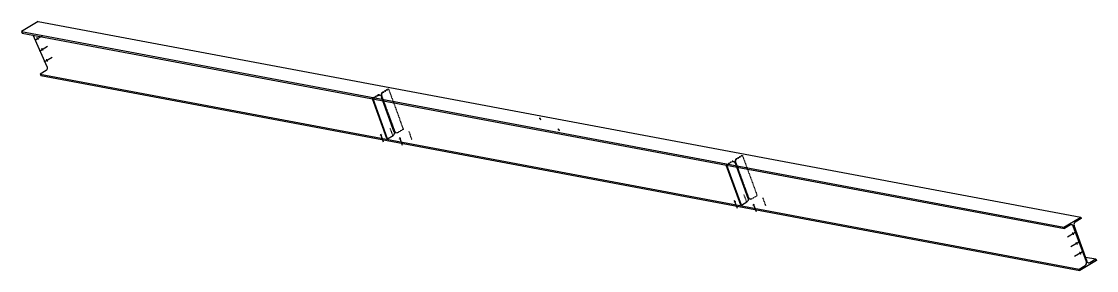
# Model space of a CAD drawing. Header units: millimetres. Extents: x 43 to 52598, y 7 to 2071.
# Drawn here: x 43 to 8784, y 43 to 2071 of the extents above; entities that cross this region are included whole.
import ezdxf

# ---------------------------------------------------------------- set-up
doc = ezdxf.new("R2010")
doc.units = ezdxf.units.MM
doc.linetypes.add('DXK_LINE_DOT2', pattern=[3.9198, 1.9599, -1.9599])
doc.layers.add('STÅL', color=7, linetype='Continuous')

msp = doc.modelspace()

# ---------------------------------------------------------------- hatches: boundary and pattern name
at = {"layer": 'STÅL', "linetype": 'Continuous'}
for points in [[(178.5, 1936.3), (179.8, 1934), (180.8, 1931.5), (181.5, 1929.2), (181.8, 1927), (181.7, 1925.1), (181.3, 1923.6), (180.5, 1922.4), (179.4, 1921.8), (178.1, 1921.6), (176.5, 1922), (174.8, 1922.8), (173, 1924.1), (171.2, 1925.8), (169.6, 1927.8), (168, 1930), (166.8, 1932.4), (165.8, 1934.8), (165.1, 1937.2), (164.8, 1939.3), (164.8, 1941.2), (165.3, 1942.8), (166, 1943.9), (167.1, 1944.6), (168.5, 1944.7), (170.1, 1944.4), (171.8, 1943.6), (173.5, 1942.3), (175.3, 1940.6), (177, 1938.6)], [(217.4, 1847.4), (218.6, 1845), (219.6, 1842.6), (220.3, 1840.2), (220.6, 1838.1), (220.6, 1836.2), (220.1, 1834.6), (219.4, 1833.5), (218.3, 1832.8), (216.9, 1832.7), (215.3, 1833), (213.6, 1833.8), (211.9, 1835.1), (210.1, 1836.8), (208.4, 1838.8), (206.9, 1841.1), (205.6, 1843.4), (204.6, 1845.9), (203.9, 1848.2), (203.6, 1850.4), (203.7, 1852.3), (204.1, 1853.8), (204.9, 1855), (206, 1855.6), (207.3, 1855.8), (208.9, 1855.4), (210.6, 1854.6), (212.4, 1853.3), (214.2, 1851.6), (215.8, 1849.6)], [(256.2, 1758.4), (257.5, 1756.1), (258.5, 1753.6), (259.2, 1751.3), (259.5, 1749.1), (259.4, 1747.2), (259, 1745.7), (258.2, 1744.5), (257.1, 1743.9), (255.8, 1743.7), (254.2, 1744.1), (252.5, 1744.9), (250.7, 1746.2), (249, 1747.9), (247.3, 1749.9), (245.8, 1752.1), (244.5, 1754.5), (243.5, 1756.9), (242.8, 1759.3), (242.5, 1761.4), (242.6, 1763.3), (243, 1764.9), (243.8, 1766), (244.8, 1766.7), (246.2, 1766.8), (247.8, 1766.5), (249.5, 1765.7), (251.3, 1764.4), (253, 1762.7), (254.7, 1760.7)], [(4259.7, 1278.6), (4258, 1278), (4256.2, 1277.6), (4254.6, 1277.3), (4253.1, 1277.3), (4251.9, 1277.4), (4251, 1277.7), (4250.4, 1278.1), (4250.2, 1278.7), (4250.3, 1279.5), (4250.8, 1280.3), (4251.7, 1281.1), (4252.9, 1282), (4254.3, 1282.9), (4255.9, 1283.7), (4257.6, 1284.4), (4259.4, 1285), (4261.2, 1285.4), (4262.8, 1285.6), (4264.3, 1285.7), (4265.5, 1285.6), (4266.4, 1285.3), (4267, 1284.8), (4267.2, 1284.2), (4267, 1283.5), (4266.5, 1282.7), (4265.7, 1281.8), (4264.5, 1281), (4263.1, 1280.1), (4261.5, 1279.3)], [(2966.9, 1141.9), (2964.8, 1141.2), (2962.6, 1140.7), (2960.6, 1140.4), (2958.8, 1140.3), (2957.4, 1140.4), (2956.2, 1140.8), (2955.5, 1141.3), (2955.2, 1142.1), (2955.4, 1142.9), (2956.1, 1143.9), (2957.1, 1145), (2958.5, 1146.1), (2960.3, 1147.1), (2962.3, 1148.1), (2964.4, 1149), (2966.5, 1149.7), (2968.7, 1150.2), (2970.7, 1150.5), (2972.5, 1150.6), (2974, 1150.5), (2975.1, 1150.1), (2975.8, 1149.5), (2976.1, 1148.8), (2975.9, 1147.9), (2975.3, 1146.9), (2974.2, 1145.9), (2972.8, 1144.8), (2971, 1143.7), (2969.1, 1142.8)], [(4411.2, 1189.1), (4409.4, 1188.5), (4407.6, 1188.1), (4406, 1187.8), (4404.5, 1187.7), (4403.3, 1187.8), (4402.4, 1188.1), (4401.8, 1188.6), (4401.6, 1189.2), (4401.7, 1189.9), (4402.2, 1190.7), (4403.1, 1191.6), (4404.3, 1192.5), (4405.7, 1193.3), (4407.3, 1194.1), (4409, 1194.8), (4410.8, 1195.4), (4412.6, 1195.8), (4414.2, 1196.1), (4415.7, 1196.2), (4416.9, 1196.1), (4417.8, 1195.8), (4418.4, 1195.3), (4418.6, 1194.7), (4418.5, 1194), (4418, 1193.2), (4417.1, 1192.3), (4415.9, 1191.4), (4414.5, 1190.6), (4412.9, 1189.8)], [(3121.2, 1112.9), (3119, 1112.2), (3116.8, 1111.7), (3114.8, 1111.4), (3113, 1111.3), (3111.6, 1111.4), (3110.4, 1111.8), (3109.7, 1112.3), (3109.5, 1113.1), (3109.6, 1114), (3110.3, 1115), (3111.3, 1116), (3112.8, 1117.1), (3114.5, 1118.2), (3116.5, 1119.1), (3118.6, 1120), (3120.8, 1120.7), (3122.9, 1121.2), (3124.9, 1121.5), (3126.7, 1121.6), (3128.2, 1121.5), (3129.3, 1121.1), (3130, 1120.6), (3130.3, 1119.8), (3130.1, 1118.9), (3129.5, 1117.9), (3128.4, 1116.9), (3127, 1115.8), (3125.2, 1114.8), (3123.3, 1113.8)], [(5844.2, 601.2), (5842, 600.5), (5839.8, 600), (5837.8, 599.7), (5836, 599.6), (5834.6, 599.7), (5833.4, 600.1), (5832.7, 600.7), (5832.5, 601.4), (5832.6, 602.3), (5833.3, 603.3), (5834.3, 604.3), (5835.7, 605.4), (5837.5, 606.5), (5839.5, 607.4), (5841.6, 608.3), (5843.8, 609), (5845.9, 609.5), (5847.9, 609.8), (5849.7, 609.9), (5851.2, 609.8), (5852.3, 609.4), (5853, 608.9), (5853.3, 608.1), (5853.1, 607.3), (5852.5, 606.3), (5851.4, 605.2), (5850, 604.1), (5848.2, 603.1), (5846.3, 602.1)], [(5998.4, 572.3), (5996.2, 571.6), (5994, 571), (5992, 570.7), (5990.3, 570.6), (5988.8, 570.8), (5987.6, 571.1), (5986.9, 571.7), (5986.7, 572.4), (5986.8, 573.3), (5987.5, 574.3), (5988.5, 575.4), (5990, 576.4), (5991.7, 577.5), (5993.7, 578.5), (5995.8, 579.3), (5998, 580), (6000.1, 580.6), (6002.1, 580.9), (6003.9, 581), (6005.4, 580.8), (6006.5, 580.5), (6007.2, 579.9), (6007.5, 579.2), (6007.3, 578.3), (6006.7, 577.3), (6005.6, 576.2), (6004.2, 575.1), (6002.5, 574.1), (6000.5, 573.1)], [(8599.1, 346.4), (8600.3, 344), (8601.3, 341.6), (8602, 339.3), (8602.3, 337.1), (8602.3, 335.2), (8601.8, 333.7), (8601.1, 332.5), (8600, 331.9), (8598.6, 331.7), (8597, 332), (8595.3, 332.9), (8593.6, 334.2), (8591.8, 335.8), (8590.1, 337.9), (8588.6, 340.1), (8587.3, 342.5), (8586.3, 344.9), (8585.6, 347.2), (8585.3, 349.4), (8585.4, 351.3), (8585.8, 352.9), (8586.6, 354), (8587.7, 354.7), (8589, 354.8), (8590.6, 354.5), (8592.3, 353.6), (8594.1, 352.4), (8595.9, 350.7), (8597.5, 348.7)], [(8628, 266.9), (8629.3, 264.6), (8630.3, 262.2), (8630.9, 259.8), (8631.3, 257.6), (8631.2, 255.7), (8630.8, 254.2), (8630, 253.1), (8628.9, 252.4), (8627.5, 252.2), (8626, 252.6), (8624.3, 253.4), (8622.5, 254.7), (8620.7, 256.4), (8619, 258.4), (8617.5, 260.6), (8616.2, 263), (8615.2, 265.4), (8614.6, 267.8), (8614.3, 269.9), (8614.3, 271.8), (8614.7, 273.4), (8615.5, 274.5), (8616.6, 275.2), (8618, 275.3), (8619.5, 275), (8621.3, 274.2), (8623, 272.9), (8624.8, 271.2), (8626.5, 269.2)], [(8656.9, 187.5), (8658.2, 185.1), (8659.2, 182.7), (8659.9, 180.3), (8660.2, 178.2), (8660.1, 176.3), (8659.7, 174.7), (8658.9, 173.6), (8657.8, 172.9), (8656.5, 172.8), (8654.9, 173.1), (8653.2, 173.9), (8651.4, 175.2), (8649.6, 176.9), (8648, 178.9), (8646.5, 181.2), (8645.2, 183.5), (8644.2, 186), (8643.5, 188.3), (8643.2, 190.5), (8643.2, 192.4), (8643.7, 193.9), (8644.4, 195), (8645.5, 195.7), (8646.9, 195.9), (8648.5, 195.5), (8650.2, 194.7), (8652, 193.4), (8653.7, 191.7), (8655.4, 189.7)]]:
    msp.add_hatch(color=96, dxfattribs=at).paths.add_polyline_path(points)

# ---------------------------------------------------------------- linework, layer by layer
at = {"layer": 'STÅL', "color": 2, "linetype": 'Continuous'}
for p, q in [((179.2, 2071.4), (43.2, 1989.2)), ((179.2, 2071.4), (8655.4, 478.6)), ((43.2, 1989.2), (48.5, 1977.1)), ((43.2, 1989.2), (8519.5, 396.4)), ((48.5, 1977.1), (8523.8, 384.5)), ((251, 1700.8), (137.6, 1960.3)), ((243.4, 1672.4), (194.5, 1642.8)), ((248.8, 1677.5), (243.4, 1672.4)), ((252.2, 1684.7), (248.8, 1677.5)), ((251, 1700.8), (253, 1692.8)), ((253, 1692.8), (252.2, 1684.7)), ((194.5, 1642.8), (199.8, 1630.7)), ((194.5, 1642.8), (8643.7, 55.1)), ((199.8, 1630.7), (8648, 43.2)), ((3014.4, 1117.1), (2896.2, 1442)), ((3020.1, 1116.1), (2901.9, 1440.9)), ((3073.8, 1171.2), (2981.1, 1426)), ((3020.1, 1116.1), (3064.7, 1143)), ((3070.3, 1148.1), (3064.7, 1143)), ((3074, 1155.2), (3070.3, 1148.1)), ((3073.8, 1171.2), (3075.2, 1163.3)), ((3075.2, 1163.3), (3074, 1155.2)), ((3014.4, 1117.1), (3020.1, 1116.1)), ((5891.6, 576.5), (5773.4, 901.3)), ((5897.4, 575.4), (5779.1, 900.2)), ((5951, 630.5), (5858.3, 885.4)), ((5951.2, 614.6), (5947.5, 607.5)), ((5951, 630.5), (5952.4, 622.7)), ((5952.4, 622.7), (5951.2, 614.6)), ((5891.6, 576.5), (5897.4, 575.4)), ((5897.4, 575.4), (5941.9, 602.4)), ((5947.5, 607.5), (5941.9, 602.4)), ((8519.5, 396.4), (8655.4, 478.6)), ((8610.9, 437.2), (8605.3, 432.1)), ((8659.7, 466.7), (8610.9, 437.2)), ((8655.4, 478.6), (8659.7, 466.7)), ((8523.8, 384.5), (8519.5, 396.4)), ((8572.7, 414), (8523.8, 384.5)), ((8579.2, 416.3), (8572.7, 414)), ((8585.9, 415.4), (8579.2, 416.3)), ((8591.5, 411.5), (8585.9, 415.4)), ((8595.3, 405.1), (8591.5, 411.5)), ((8701.6, 112.8), (8595.3, 405.1)), ((8601.6, 425), (8600.4, 416.9)), ((8600.4, 416.9), (8601.8, 409)), ((8605.3, 432.1), (8601.6, 425)), ((8708.1, 116.7), (8601.8, 409)), ((8784, 125.4), (8648, 43.2)), ((8692.5, 84.7), (8698.1, 89.8)), ((8694.8, 153.3), (8779.6, 137.4)), ((8698.1, 89.8), (8701.8, 96.9)), ((8703, 105), (8701.6, 112.8)), ((8701.8, 96.9), (8703, 105)), ((8708.1, 116.7), (8711.9, 110.4)), ((8711.9, 110.4), (8717.6, 106.4)), ((8717.6, 106.4), (8724.2, 105.5)), ((8724.2, 105.5), (8730.8, 107.8)), ((8730.8, 107.8), (8779.6, 137.4)), ((8779.6, 137.4), (8784, 125.4)), ((8643.7, 55.1), (8692.5, 84.7)), ((8648, 43.2), (8643.7, 55.1))]:
    msp.add_line(p, q, dxfattribs=at)
at = {"layer": 'STÅL', "color": 96, "linetype": 'Continuous'}
for p, q in [((150.6, 1919.5), (214.8, 1958.3)), ((189.5, 1830.5), (253.7, 1869.4)), ((228.3, 1741.6), (292.5, 1780.4)), ((4255.5, 1290.3), (4263, 1269.6)), ((2961.5, 1156.9), (2984.9, 1092.4)), ((4406.9, 1200.8), (4414.4, 1180)), ((3115.7, 1127.9), (3139.2, 1063.5)), ((5838.7, 616.3), (5862.1, 551.8)), ((5992.9, 587.3), (6016.4, 522.8)), ((8611.7, 354), (8547.5, 315.2)), ((8640.6, 274.6), (8576.4, 235.7)), ((8669.5, 195.1), (8605.3, 156.3))]:
    msp.add_line(p, q, dxfattribs=at)
at = {"layer": 'STÅL', "color": 7, "linetype": 'DXK_LINE_DOT2'}
for p, q in [((2972.4, 1489.7), (2968.7, 1482.6)), ((2978, 1494.8), (2972.4, 1489.7)), ((2974.4, 1481.5), (2978.1, 1488.7)), ((2978, 1494.8), (3022.5, 1521.8)), ((2978.1, 1488.7), (2983.7, 1493.8)), ((2983.7, 1493.8), (3028.2, 1520.7)), ((3022.5, 1521.8), (3028.2, 1520.7)), ((3028.2, 1520.7), (3147.5, 1193.1)), ((2895.2, 1444.7), (2939.8, 1471.7)), ((2896.2, 1442), (2895.2, 1444.7)), ((2895.2, 1444.7), (2900.9, 1443.7)), ((2900.9, 1443.7), (2945.5, 1470.6)), ((2901.9, 1440.9), (2900.9, 1443.7)), ((2946.3, 1474), (2939.8, 1471.7)), ((2945.5, 1470.6), (2952.1, 1472.9)), ((2953, 1473.1), (2946.3, 1474)), ((2952.1, 1472.9), (2958.7, 1472)), ((2953, 1473.1), (2958.7, 1472)), ((2958.7, 1472), (2964.3, 1468)), ((2964.3, 1468), (2968.1, 1461.7)), ((2968.7, 1482.6), (2967.5, 1474.5)), ((2967.5, 1474.5), (2968.9, 1466.7)), ((2981.1, 1426), (2968.1, 1461.7)), ((3074.6, 1176.2), (2968.9, 1466.7)), ((2973.2, 1473.4), (2974.4, 1481.5)), ((2974.6, 1465.6), (2973.2, 1473.4)), ((3080.3, 1175.1), (2974.6, 1465.6)), ((3074.6, 1176.2), (3078.4, 1169.8)), ((3078.4, 1169.8), (3084, 1165.9)), ((3084.1, 1168.7), (3080.3, 1175.1)), ((3084, 1165.9), (3089.7, 1164.8)), ((3089.7, 1164.8), (3084.1, 1168.7)), ((3096.3, 1163.9), (3089.7, 1164.8)), ((3102.9, 1166.1), (3096.3, 1163.9)), ((3147.5, 1193.1), (3102.9, 1166.1)), ((5855.2, 954.2), (5899.7, 981.1)), ((5860.9, 953.1), (5905.5, 980.1)), ((5899.7, 981.1), (5905.5, 980.1)), ((5905.5, 980.1), (6024.7, 652.5)), ((5772.4, 904.1), (5817, 931)), ((5773.4, 901.3), (5772.4, 904.1)), ((5772.4, 904.1), (5778.1, 903)), ((5778.1, 903), (5822.7, 930)), ((5779.1, 900.2), (5778.1, 903)), ((5823.6, 933.3), (5817, 931)), ((5822.7, 930), (5829.3, 932.2)), ((5830.2, 932.4), (5823.6, 933.3)), ((5829.3, 932.2), (5835.9, 931.3)), ((5830.2, 932.4), (5835.9, 931.3)), ((5835.9, 931.3), (5841.5, 927.4)), ((5841.5, 927.4), (5845.3, 921)), ((5845.9, 942), (5844.7, 933.9)), ((5844.7, 933.9), (5846.1, 926)), ((5858.3, 885.4), (5845.3, 921)), ((5849.6, 949.1), (5845.9, 942)), ((5951.8, 635.5), (5846.1, 926)), ((5855.2, 954.2), (5849.6, 949.1)), ((5850.4, 932.8), (5851.6, 940.9)), ((5851.8, 925), (5850.4, 932.8)), ((5851.6, 940.9), (5855.3, 948)), ((5957.5, 634.4), (5851.8, 925)), ((5855.3, 948), (5860.9, 953.1)), ((5951.8, 635.5), (5955.6, 629.2)), ((5955.6, 629.2), (5961.2, 625.2)), ((5961.3, 628.1), (5957.5, 634.4)), ((5961.2, 625.2), (5966.9, 624.1)), ((5966.9, 624.1), (5961.3, 628.1)), ((5973.5, 623.2), (5966.9, 624.1)), ((5980.1, 625.5), (5973.5, 623.2)), ((6024.7, 652.5), (5980.1, 625.5))]:
    msp.add_line(p, q, dxfattribs=at)
at = {"layer": 'STÅL', "color": 96, "linetype": 'DXK_LINE_DOT2'}
for p, q in [((3038.5, 1203.5), (3062, 1139.1)), ((3192.7, 1174.5), (3216.2, 1110.1)), ((5915.7, 662.9), (5939.2, 598.4)), ((6069.9, 633.9), (6093.4, 569.4))]:
    msp.add_line(p, q, dxfattribs=at)

doc.saveas('drawing.dxf')
